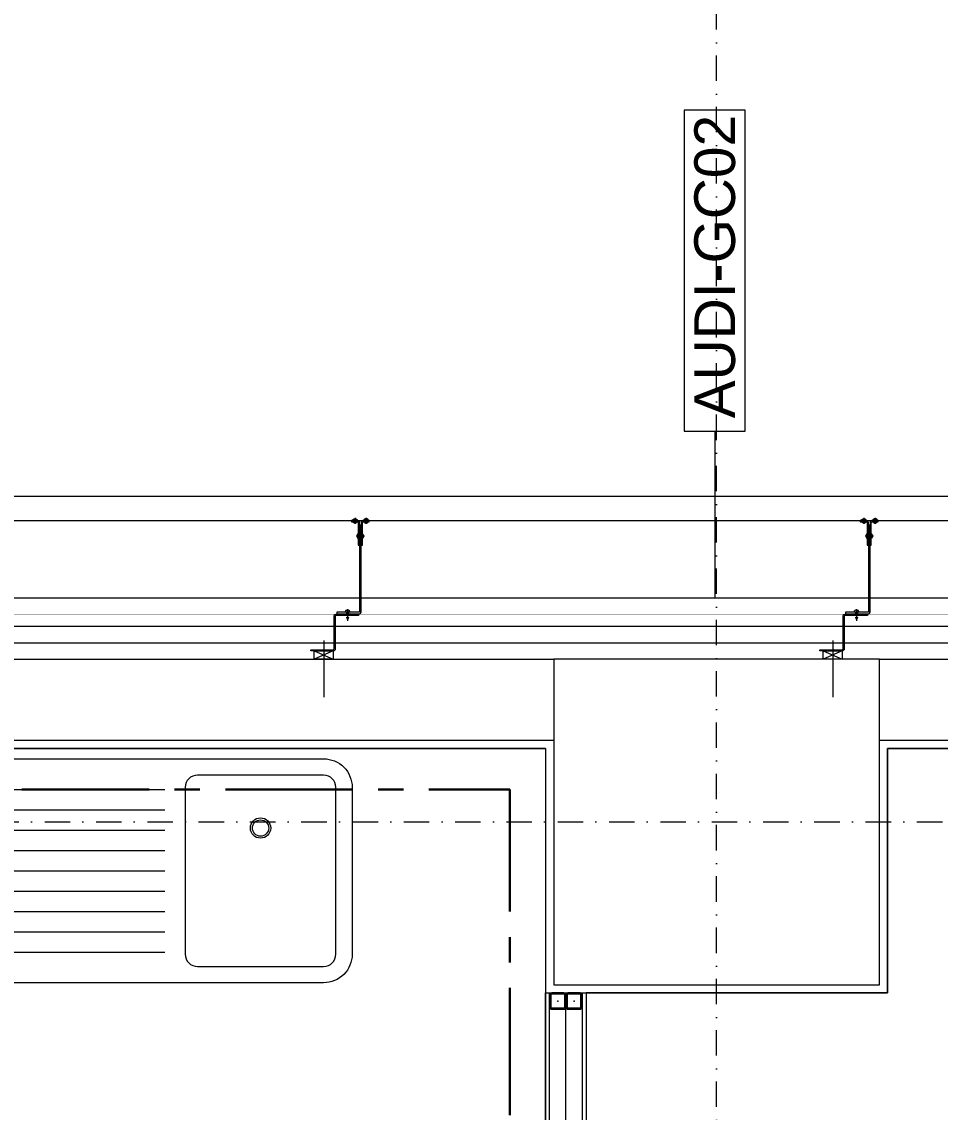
# Model space of a CAD drawing. Extents: x -2598 to 23780, y 0 to 8114.
# Drawn here: x 8396.9 to 8622.4, y 2713.7 to 2981.5 of the extents above; entities that cross this region are included whole.
import ezdxf
from ezdxf.enums import TextEntityAlignment as Align

# ---------------------------------------------------------------- set-up
doc = ezdxf.new("R2010")
doc.units = 0
doc.header["$LTSCALE"] = 25
doc.header["$MEASUREMENT"] = 0
doc.linetypes.add('CENTER', pattern=[2, 1.25, -0.25, 0.25, -0.25])
doc.linetypes.add('DASHDOT2', pattern=[0.5, 0.25, -0.125, 0, -0.125])
doc.layers.get('0').update_dxf_attribs({"color": 9, "lineweight": 9})
for name, color, linetype, lineweight in [('00', 9, 'Continuous', 9), ('01', 9, 'Continuous', 9), ('05', 9, 'Continuous', 9), ('06C', 9, 'Continuous', 9), ('06D', 9, 'Continuous', 9), ('10', 9, 'Continuous', 9), ('11', 9, 'Continuous', 9), ('14', 9, 'Continuous', 9), ('22', 8, 'Continuous', 9), ('24', 9, 'DASHDOT2', 9), ('33', 9, 'BATTING', 9), ('35', 9, 'Continuous', 9), ('E-KABLO', 7, 'Continuous', 30)]:
    doc.layers.add(name, color=color, linetype=linetype, lineweight=lineweight)
doc.styles.add('Arial', font='arial.ttf', dxfattribs={"height": 2.5})
doc.linetypes.add('BATTING', pattern='A,0.0001,-0.1,[134,ltypeshp.shx,S=0.1,R=0,X=-0.1,Y=0],-0.2,[134,ltypeshp.shx,S=0.1,R=180,X=0.1,Y=0],-0.1', length=0.4001)

# ---------------------------------------------------------------- blocks, each defined once
blk = doc.blocks.new('m-mu-evye01-p')
for points in [[(-45, 9.5), (-45, 50.5, -0.414214), (-38, 57.5), (38, 57.5, -0.414214), (45, 50.5), (45, 9.5, -0.414214), (38, 2.5), (-38, 2.5, -0.414214)], [(-4, 9.5), (-4, 50.5, 0.414214), (-7, 53.5), (-38, 53.5, 0.414214), (-41, 50.5), (-41, 9.5, 0.414214), (-38, 6.5), (-7, 6.5, 0.414214)]]:
    blk.add_lwpolyline(points, format="xyb", close=True)
for points in [[(40, 50), (1, 50)], [(40, 45), (1, 45)], [(40, 40), (1, 40)], [(40, 35), (1, 35)], [(40, 30), (1, 30)], [(40, 25), (1, 25)], [(40, 20), (1, 20)], [(40, 15), (1, 15)], [(40, 10), (1, 10)]]:
    blk.add_lwpolyline(points)
for radius in [2.5, 2]:
    blk.add_circle((-22.5, 19.5), radius)
blk.add_point((0, 0))
blk = doc.blocks.new('0_wallno')
blk.add_lwpolyline([(-7.84, 1.5), (7.942, 1.5), (7.942, -1.5), (-7.84, -1.5)], close=True)
blk.add_lwpolyline([(7.942, 0), (16.132, 0)])
at = {"style": 'Arial'}
blk.add_attdef('GENISLIK', text='', height=2, dxfattribs=at).set_placement((8.442, 0), align=Align.BOTTOM_LEFT)
blk.add_attdef('DUVARNO', text='', height=2, dxfattribs=at).set_placement((0, 0), align=Align.MIDDLE_CENTER)
blk.add_attdef('YUKSEKLIK', text='', height=2, dxfattribs=at).set_placement((8.442, -0.5), align=Align.TOP_LEFT)
blk = doc.blocks.new('p-kolon_80x80')
blk.add_lwpolyline([(-40, -40), (40, -40), (40, 40), (-40, 40)], close=True)
blk = doc.blocks.new('p- alum kaplama profil')
at = {"lineweight": 13}
blk.add_lwpolyline([(7.12, 12.59), (7.12, 26.49)], dxfattribs=at)
at = {"lineweight": 5}
blk.add_lwpolyline([(9.44, 15.16), (4.79, 15.16), (4.79, 17.16), (9.44, 17.16)], close=True, dxfattribs=at)
for points in [[(4.79, 15.16), (9.44, 17.16)], [(9.44, 15.16), (4.79, 17.16)]]:
    blk.add_lwpolyline(points, dxfattribs=at)
at = {"lineweight": 18}
blk.add_lwpolyline([(4.09, 6.16), (-1.41, 6.16), (-1.41, 6.46), (4.09, 6.46, 0.414214), (4.29, 6.66), (4.29, 14.66, -0.414214), (4.79, 15.16), (10.29, 15.16), (10.29, 14.86), (4.79, 14.86, 0.414214), (4.59, 14.66), (4.59, 6.66, -0.414214)], format="xyb", close=True, dxfattribs=at)
blk.add_lwpolyline([(-2.06, 5.56), (-2.06, -2.34), (-2.06, -15.69), (-1.66, -15.69), (-1.66, -2.34), (-1.66, 5.56), (-1.66, 5.56), (-1.66, 5.57), (-1.66, 5.57), (-1.66, 5.58), (-1.66, 5.58), (-1.65, 5.59), (-1.65, 5.59), (-1.65, 5.59), (-1.65, 5.6), (-1.65, 5.6), (-1.64, 5.61), (-1.64, 5.61), (-1.64, 5.62), (-1.64, 5.62), (-1.63, 5.62), (-1.63, 5.63), (-1.63, 5.63), (-1.62, 5.63), (-1.62, 5.64), (-1.61, 5.64), (-1.61, 5.64), (-1.61, 5.64), (-1.6, 5.65), (-1.6, 5.65), (-1.59, 5.65), (-1.59, 5.65), (-1.58, 5.65), (-1.58, 5.65), (-1.57, 5.66), (-1.57, 5.66), (-1.56, 5.66), (-1.56, 5.66), (3.94, 5.66), (3.94, 6.06), (-1.56, 6.06), (-1.58, 6.06), (-1.61, 6.05), (-1.63, 6.05), (-1.66, 6.05), (-1.68, 6.04), (-1.7, 6.03), (-1.73, 6.03), (-1.75, 6.02), (-1.77, 6.01), (-1.79, 6), (-1.82, 5.99), (-1.84, 5.97), (-1.86, 5.96), (-1.88, 5.94), (-1.89, 5.93), (-1.91, 5.91), (-1.93, 5.89), (-1.95, 5.87), (-1.96, 5.85), (-1.97, 5.83), (-1.99, 5.81), (-2, 5.79), (-2.01, 5.77), (-2.02, 5.75), (-2.03, 5.72), (-2.04, 5.7), (-2.04, 5.68), (-2.05, 5.65), (-2.05, 5.63), (-2.06, 5.61), (-2.06, 5.58)], close=True)
blk.add_lwpolyline([(-1.66, -2.34), (-2.06, -2.34)])
for points in [[(-2.36, -10.84), (-2.36, -16.39), (-2.36, -16.39, -0.414214), (-2.51, -16.54), (-2.51, -16.54), (-4.06, -16.54), (-4.06, -16.84), (-2.51, -16.84), (-2.51, -16.84, 0.414214), (-2.06, -16.39), (-2.06, -10.84)], [(-1.36, -10.84), (-1.66, -10.84), (-1.66, -16.39, 0.414214), (-1.21, -16.84), (-1.21, -16.84), (0.34, -16.84), (0.34, -16.54), (-1.21, -16.54), (-1.21, -16.54, -0.414214), (-1.36, -16.39), (-1.36, -16.39)]]:
    blk.add_lwpolyline(points, format="xyb", close=True)
for points in [[(0.67, 5.66, -10), (1.91, 5.66, -10)], [(0.67, 5.66, -10), (0.67, 5.64, -10), (0.67, 5.62, -10), (0.67, 5.6, -10), (0.68, 5.58, -10), (0.68, 5.56, -10), (0.69, 5.54, -10), (0.69, 5.52, -10), (0.7, 5.5, -10), (0.7, 5.48, -10), (0.71, 5.46, -10), (0.72, 5.45, -10), (0.73, 5.43, -10), (0.74, 5.41, -10), (0.75, 5.4, -10), (0.76, 5.38, -10), (0.77, 5.36, -10), (0.79, 5.35, -10), (0.8, 5.33, -10), (0.81, 5.32, -10), (0.83, 5.31, -10), (0.84, 5.29, -10), (0.86, 5.28, -10), (0.87, 5.27, -10), (0.89, 5.26, -10), (0.91, 5.25, -10), (0.92, 5.24, -10), (0.94, 5.23, -10), (0.96, 5.22, -10), (0.98, 5.21, -10), (1, 5.21, -10), (1.02, 5.2, -10), (1.03, 5.2, -10)], [(0.96, 5.66, -10), (0.97, 5.66, -10), (0.97, 5.66, -10), (0.97, 5.66, -10), (0.98, 5.66, -10), (0.98, 5.66, -10), (0.99, 5.66, -10), (0.99, 5.66, -10), (1, 5.66, -10), (1, 5.67, -10), (1, 5.67, -10), (1.01, 5.67, -10), (1.01, 5.67, -10), (1.01, 5.67, -10), (1.02, 5.68, -10), (1.02, 5.68, -10), (1.02, 5.68, -10), (1.03, 5.69, -10), (1.03, 5.69, -10), (1.03, 5.69, -10), (1.04, 5.7, -10), (1.04, 5.7, -10), (1.04, 5.7, -10), (1.04, 5.71, -10), (1.04, 5.71, -10), (1.05, 5.72, -10), (1.05, 5.72, -10), (1.05, 5.72, -10), (1.05, 5.73, -10), (1.05, 5.73, -10), (1.05, 5.74, -10), (1.05, 5.74, -10), (1.05, 5.75, -10)], [(1.61, 6.87, -10), (0.98, 6.96, -10)], [(1.33, 5.85, -10), (0.98, 5.88, -10)], [(1.56, 7.05, -10), (1.02, 7.13, -10)], [(1.05, 6.91, -10), (1.29, 7.56, -10)], [(1.05, 5.83, -10), (1.05, 6.01, -10)], [(1.05, 5.75, -10), (1.05, 5.83, -10)], [(1.29, 4.93, -10), (1.29, 7.8, -10)], [(1.53, 6.82, -10), (1.29, 7.56, -10)], [(1.29, 6.16, -10), (1.29, 6.26, -10)], [(1.53, 5.75, -10), (1.53, 5.92, -10)], [(1.53, 5.75, -10), (1.53, 5.74, -10), (1.53, 5.74, -10), (1.53, 5.73, -10), (1.53, 5.73, -10), (1.53, 5.72, -10), (1.54, 5.72, -10), (1.54, 5.72, -10), (1.54, 5.71, -10), (1.54, 5.71, -10), (1.54, 5.7, -10), (1.54, 5.7, -10), (1.55, 5.7, -10), (1.55, 5.69, -10), (1.55, 5.69, -10), (1.55, 5.69, -10), (1.56, 5.68, -10), (1.56, 5.68, -10), (1.56, 5.68, -10), (1.57, 5.67, -10), (1.57, 5.67, -10), (1.58, 5.67, -10), (1.58, 5.67, -10), (1.58, 5.67, -10), (1.59, 5.66, -10), (1.59, 5.66, -10), (1.6, 5.66, -10), (1.6, 5.66, -10), (1.6, 5.66, -10), (1.61, 5.66, -10), (1.61, 5.66, -10), (1.62, 5.66, -10), (1.62, 5.66, -10)], [(1.55, 5.2, -10), (1.57, 5.2, -10), (1.59, 5.21, -10), (1.6, 5.21, -10), (1.62, 5.22, -10), (1.64, 5.23, -10), (1.66, 5.24, -10), (1.68, 5.25, -10), (1.69, 5.26, -10), (1.71, 5.27, -10), (1.73, 5.28, -10), (1.74, 5.29, -10), (1.76, 5.31, -10), (1.77, 5.32, -10), (1.78, 5.33, -10), (1.8, 5.35, -10), (1.81, 5.36, -10), (1.82, 5.38, -10), (1.83, 5.4, -10), (1.84, 5.41, -10), (1.85, 5.43, -10), (1.86, 5.45, -10), (1.87, 5.46, -10), (1.88, 5.48, -10), (1.89, 5.5, -10), (1.89, 5.52, -10), (1.9, 5.54, -10), (1.9, 5.56, -10), (1.9, 5.58, -10), (1.91, 5.6, -10), (1.91, 5.62, -10), (1.91, 5.64, -10), (1.91, 5.66, -10)], [(1.03, 5.2, -10), (1.04, 5.2, -10), (1.05, 5.19, -10), (1.05, 5.19, -10), (1.06, 5.19, -10), (1.06, 5.19, -10), (1.07, 5.19, -10), (1.07, 5.19, -10), (1.08, 5.19, -10), (1.08, 5.19, -10), (1.09, 5.19, -10), (1.09, 5.18, -10), (1.1, 5.18, -10), (1.1, 5.18, -10), (1.11, 5.18, -10), (1.11, 5.18, -10), (1.12, 5.18, -10), (1.12, 5.18, -10), (1.13, 5.18, -10), (1.13, 5.18, -10), (1.14, 5.18, -10), (1.15, 5.18, -10), (1.15, 5.18, -10), (1.16, 5.17, -10), (1.16, 5.17, -10), (1.17, 5.17, -10), (1.17, 5.17, -10), (1.18, 5.17, -10), (1.18, 5.17, -10), (1.19, 5.17, -10), (1.19, 5.17, -10), (1.2, 5.17, -10), (1.2, 5.17, -10)], [(1.2, 5.17, -10), (1.2, 5.2, -10)], [(1.38, 5.2, -10), (1.2, 5.2, -10)], [(1.38, 5.17, -10), (1.38, 5.2, -10)], [(1.38, 5.17, -10), (1.38, 5.17, -10), (1.39, 5.17, -10), (1.39, 5.17, -10), (1.4, 5.17, -10), (1.41, 5.17, -10), (1.41, 5.17, -10), (1.42, 5.17, -10), (1.42, 5.17, -10), (1.43, 5.17, -10), (1.43, 5.18, -10), (1.44, 5.18, -10), (1.44, 5.18, -10), (1.45, 5.18, -10), (1.45, 5.18, -10), (1.46, 5.18, -10), (1.46, 5.18, -10), (1.47, 5.18, -10), (1.47, 5.18, -10), (1.48, 5.18, -10), (1.48, 5.18, -10), (1.49, 5.18, -10), (1.5, 5.19, -10), (1.5, 5.19, -10), (1.51, 5.19, -10), (1.51, 5.19, -10), (1.52, 5.19, -10), (1.52, 5.19, -10), (1.53, 5.19, -10), (1.53, 5.19, -10), (1.54, 5.19, -10), (1.54, 5.2, -10), (1.55, 5.2, -10)], [(-2.86, -13.04, 0), (-0.86, -13.04, 0)], [(-2.36, -12.52, 0), (-2.4, -12.53, 0), (-2.43, -12.56, 0), (-2.47, -12.58, 0), (-2.5, -12.6, 0), (-2.53, -12.63, 0), (-2.56, -12.66, 0), (-2.59, -12.69, 0), (-2.61, -12.73, 0), (-2.63, -12.76, 0), (-2.65, -12.8, 0), (-2.67, -12.84, 0), (-2.68, -12.88, 0), (-2.69, -12.92, 0), (-2.7, -12.96, 0), (-2.71, -13, 0), (-2.71, -13.04, 0), (-2.71, -13.08, 0), (-2.7, -13.13, 0), (-2.69, -13.17, 0), (-2.68, -13.21, 0), (-2.67, -13.25, 0), (-2.65, -13.28, 0), (-2.63, -13.32, 0), (-2.61, -13.36, 0), (-2.59, -13.39, 0), (-2.56, -13.42, 0), (-2.53, -13.45, 0), (-2.5, -13.48, 0), (-2.47, -13.51, 0), (-2.43, -13.53, 0), (-2.4, -13.55, 0), (-2.36, -13.57, 0)], [(-2.36, -13.04, 0), (-2.36, -12.52, 0)], [(-2.36, -13.04, 0), (-2.36, -12.73, 0)], [(-2.36, -12.73, 0), (-2.36, -13.04, 0)], [(-1.36, -12.73, 0), (-2.36, -12.73, 0)], [(-2.36, -13.04, 0), (-2.36, -13.36, 0)], [(-2.36, -13.04, 0), (-2.36, -13.57, 0)], [(-2.36, -13.36, 0), (-2.36, -13.04, 0)], [(-1.36, -13.36, 0), (-2.36, -13.36, 0)], [(-1.36, -13.04, 0), (-1.36, -12.37, 0)], [(-1.36, -13.72, 0), (-1.32, -13.68, 0), (-1.29, -13.65, 0), (-1.26, -13.61, 0), (-1.23, -13.58, 0), (-1.2, -13.54, 0), (-1.18, -13.5, 0), (-1.16, -13.45, 0), (-1.14, -13.41, 0), (-1.12, -13.37, 0), (-1.1, -13.32, 0), (-1.09, -13.28, 0), (-1.08, -13.23, 0), (-1.07, -13.18, 0), (-1.06, -13.14, 0), (-1.06, -13.09, 0), (-1.06, -13.04, 0), (-1.06, -12.99, 0), (-1.06, -12.95, 0), (-1.07, -12.9, 0), (-1.08, -12.85, 0), (-1.09, -12.81, 0), (-1.1, -12.76, 0), (-1.12, -12.72, 0), (-1.14, -12.67, 0), (-1.16, -12.63, 0), (-1.18, -12.59, 0), (-1.2, -12.55, 0), (-1.23, -12.51, 0), (-1.26, -12.47, 0), (-1.29, -12.43, 0), (-1.32, -12.4, 0), (-1.36, -12.37, 0)], [(-1.36, -13.04, 0), (-1.36, -13.72, 0)], [(-3.29, -17.54, 0), (-3.29, -16.04, 0)], [(-0.56, -17.54, 0), (-0.56, -16.04, 0)], [(-3.84, -17.04, 0), (-3.81, -17.07, 0), (-3.78, -17.1, 0), (-3.75, -17.12, 0), (-3.72, -17.15, 0), (-3.69, -17.17, 0), (-3.66, -17.19, 0), (-3.62, -17.21, 0), (-3.59, -17.23, 0), (-3.55, -17.24, 0), (-3.52, -17.26, 0), (-3.48, -17.27, 0), (-3.44, -17.28, 0), (-3.4, -17.28, 0), (-3.36, -17.29, 0), (-3.32, -17.29, 0), (-3.29, -17.29, 0), (-3.25, -17.29, 0), (-3.21, -17.29, 0), (-3.17, -17.28, 0), (-3.13, -17.28, 0), (-3.09, -17.27, 0), (-3.06, -17.26, 0), (-3.02, -17.24, 0), (-2.98, -17.23, 0), (-2.95, -17.21, 0), (-2.91, -17.19, 0), (-2.88, -17.17, 0), (-2.85, -17.15, 0), (-2.82, -17.12, 0), (-2.79, -17.1, 0), (-2.76, -17.07, 0), (-2.73, -17.04, 0)], [(-3.29, -17.04, 0), (-3.84, -17.04, 0)], [(-2.85, -16.54, 0), (-2.86, -16.51, 0), (-2.87, -16.47, 0), (-2.89, -16.44, 0), (-2.91, -16.41, 0), (-2.93, -16.38, 0), (-2.96, -16.35, 0), (-2.98, -16.33, 0), (-3.01, -16.31, 0), (-3.04, -16.29, 0), (-3.07, -16.27, 0), (-3.11, -16.25, 0), (-3.14, -16.24, 0), (-3.18, -16.23, 0), (-3.21, -16.22, 0), (-3.25, -16.22, 0), (-3.29, -16.22, 0), (-3.32, -16.22, 0), (-3.36, -16.22, 0), (-3.39, -16.23, 0), (-3.43, -16.24, 0), (-3.46, -16.25, 0), (-3.5, -16.27, 0), (-3.53, -16.29, 0), (-3.56, -16.31, 0), (-3.59, -16.33, 0), (-3.61, -16.35, 0), (-3.64, -16.38, 0), (-3.66, -16.41, 0), (-3.68, -16.44, 0), (-3.7, -16.47, 0), (-3.71, -16.51, 0), (-3.73, -16.54, 0)], [(-3.29, -16.54, 0), (-3.73, -16.54, 0)], [(-3.29, -16.54, 0), (-3.55, -16.54, 0)], [(-3.55, -16.54, 0), (-3.29, -16.54, 0)], [(-3.55, -17.04, 0), (-3.55, -16.54, 0)], [(-3.29, -16.54, 0), (-2.85, -16.54, 0)], [(-3.29, -16.54, 0), (-3.03, -16.54, 0)], [(-3.03, -16.54, 0), (-3.29, -16.54, 0)], [(-3.29, -17.04, 0), (-2.73, -17.04, 0)], [(-3.03, -17.04, 0), (-3.03, -16.54, 0)], [(-0.56, -17.04, 0), (-1.11, -17.04, 0)], [(0, -17.04, 0), (-0.03, -17.07, 0), (-0.06, -17.1, 0), (-0.09, -17.12, 0), (-0.12, -17.15, 0), (-0.15, -17.17, 0), (-0.18, -17.19, 0), (-0.22, -17.21, 0), (-0.25, -17.23, 0), (-0.29, -17.24, 0), (-0.33, -17.26, 0), (-0.36, -17.27, 0), (-0.4, -17.28, 0), (-0.44, -17.28, 0), (-0.48, -17.29, 0), (-0.52, -17.29, 0), (-0.56, -17.29, 0), (-0.59, -17.29, 0), (-0.63, -17.29, 0), (-0.67, -17.28, 0), (-0.71, -17.28, 0), (-0.75, -17.27, 0), (-0.79, -17.26, 0), (-0.82, -17.24, 0), (-0.86, -17.23, 0), (-0.89, -17.21, 0), (-0.93, -17.19, 0), (-0.96, -17.17, 0), (-0.99, -17.15, 0), (-1.02, -17.12, 0), (-1.05, -17.1, 0), (-1.08, -17.07, 0), (-1.11, -17.04, 0)], [(-1, -16.54, 0), (-0.98, -16.51, 0), (-0.97, -16.47, 0), (-0.95, -16.44, 0), (-0.93, -16.41, 0), (-0.91, -16.38, 0), (-0.88, -16.35, 0), (-0.86, -16.33, 0), (-0.83, -16.31, 0), (-0.8, -16.29, 0), (-0.77, -16.27, 0), (-0.73, -16.25, 0), (-0.7, -16.24, 0), (-0.66, -16.23, 0), (-0.63, -16.22, 0), (-0.59, -16.22, 0), (-0.56, -16.22, 0), (-0.52, -16.22, 0), (-0.48, -16.22, 0), (-0.45, -16.23, 0), (-0.41, -16.24, 0), (-0.38, -16.25, 0), (-0.34, -16.27, 0), (-0.31, -16.29, 0), (-0.28, -16.31, 0), (-0.25, -16.33, 0), (-0.23, -16.35, 0), (-0.2, -16.38, 0), (-0.18, -16.41, 0), (-0.16, -16.44, 0), (-0.14, -16.47, 0), (-0.13, -16.51, 0), (-0.12, -16.54, 0)], [(-0.56, -16.54, 0), (-1, -16.54, 0)], [(-0.56, -16.54, 0), (-0.82, -16.54, 0)], [(-0.82, -16.54, 0), (-0.56, -16.54, 0)], [(-0.82, -17.04, 0), (-0.82, -16.54, 0)], [(-0.56, -16.54, 0), (-0.3, -16.54, 0)], [(-0.56, -16.54, 0), (-0.12, -16.54, 0)], [(-0.3, -16.54, 0), (-0.56, -16.54, 0)], [(-0.56, -17.04, 0), (0, -17.04, 0)], [(-0.3, -17.04, 0), (-0.3, -16.54, 0)]]:
    blk.add_polyline3d(points)
blk = doc.blocks.new('Prf-40x40')
for points in [[(1.5, -2), (-1.5, -2, -0.414214), (-2, -1.5), (-2, 1.5, -0.414214), (-1.5, 2), (1.5, 2, -0.414214), (2, 1.5), (2, -1.5, -0.414214)], [(1.5, -1.7), (-1.5, -1.7, -0.414214), (-1.7, -1.5), (-1.7, 1.5, -0.414214), (-1.5, 1.7), (1.5, 1.7, -0.414214), (1.7, 1.5), (1.7, -1.5, -0.414214)]]:
    blk.add_lwpolyline(points, format="xyb", close=True)
blk.add_point((0, 0))

msp = doc.modelspace()

# ---------------------------------------------------------------- linework, layer by layer
at = {"layer": '00'}
for points in [[(8088.98, 2825), (8527.5, 2825), (8527.5, 2805), (8088.98, 2805)], [(8607.5, 2825), (8730, 2825), (8730, 2805), (8607.5, 2805)]]:
    msp.add_lwpolyline(points, close=True, dxfattribs=at)
at = {"layer": '06C'}
msp.add_line((7067.5, 2865), (10767.5, 2865), dxfattribs=at)
at = {"layer": '06D'}
for points in [[(8087.5, 2840), (8529.59, 2840)], [(8526.02, 2840), (8730, 2840)], [(8527.5, 2833), (8527.5, 2833), (8088.98, 2833), (8088.98, 2825)], [(8730, 2825), (8730, 2833), (8527.5, 2833)], [(8530.5, 2450.5), (8530.5, 2739.5)]]:
    msp.add_lwpolyline(points, dxfattribs=at)
at = {"layer": '10'}
msp.add_line((8088.98, 2859), (10761.5, 2859), dxfattribs=at)
at = {"layer": '10', "const_width": 0.1}
for points in [[(8088.98, 2836), (8529.59, 2836)], [(8525.28, 2836), (8736.63, 2836)]]:
    msp.add_lwpolyline(points, dxfattribs=at)
at = {"layer": '11'}
for points in [[(8535.5, 2447), (8525.5, 2447), (8525.5, 2743), (8535.5, 2743)], [(8534.5, 2447), (8526.5, 2447), (8526.5, 2743), (8534.5, 2743)]]:
    msp.add_lwpolyline(points, close=True, dxfattribs=at)
at = {"layer": '14'}
for points in [[(8525.5, 2803), (8103, 2803), (8086.98, 2820.22)], [(8525.5, 2803), (8525.5, 2743), (8609.5, 2743), (8609.5, 2803), (8732, 2803), (8732, 2819.3)]]:
    msp.add_lwpolyline(points, dxfattribs=at)
at = {"layer": '24'}
for points in [[(8567.5, 195), (8567.5, 4035)], [(6827.5, 2785), (11027.5, 2785)]]:
    msp.add_lwpolyline(points, dxfattribs=at)
at = {"layer": '33', "ltscale": 0.4}
for points in [[(8088.98, 2829), (8527.5, 2829)], [(8527.5, 2829), (8730, 2829)]]:
    msp.add_lwpolyline(points, dxfattribs=at)
at = {"layer": '35'}
msp.add_lwpolyline([(7909.5, 2803), (8525.5, 2803), (8525.5, 2363), (10472.5, 2363), (10472.5, 2240), (9967.4, 2240), (10004.84, 1897.89, 0.099521), (7703.07, 1167.17)], format="xyb", dxfattribs=at)
msp.add_lwpolyline([(8609.5, 2803), (8609.5, 2743), (8535.5, 2743), (8535.5, 2447), (8609.5, 2447), (8609.5, 2363), (9225.5, 2363), (9225.5, 2803)], close=True, dxfattribs=at)
at = {"layer": 'E-KABLO', "color": 6, "linetype": 'CENTER'}
for p in [(8296.86, 2792.96), (8516.7, 2362.96)]:
    msp.add_line(p, (8516.7, 2792.96), dxfattribs=at)

# ---------------------------------------------------------------- block references
at = {"layer": '01'}
msp.add_blockref('p-kolon_80x80', (8567.5, 2785), dxfattribs=at)
at = {"layer": '05', "linetype": 'Continuous', "rotation": 180}
msp.add_blockref('m-mu-evye01-p', (8433, 2803), dxfattribs=at)
at = {"layer": '10', "rotation": 180}
for p in [(8478.14, 2842.16), (8603.14, 2842.16)]:
    msp.add_blockref('p- alum kaplama profil', p, dxfattribs=at)
at = {"layer": '10', "xscale": -1}
for p in [(8528.5, 2741), (8532.5, 2741)]:
    msp.add_blockref('Prf-40x40', p, dxfattribs=at)
at = {"layer": '22'}
ref = msp.add_blockref('0_wallno', (8567.03, 2920.66), dxfattribs=dict(at, xscale=-5, yscale=5, zscale=5, rotation=90))
ref.add_attrib('DUVARNO', 'AUDI-GC02', dxfattribs={"layer": '0', "height": 10, "rotation": 90, "style": 'Arial'}).set_placement((8567.03, 2921.4), align=Align.MIDDLE_CENTER)

doc.saveas('drawing.dxf')
